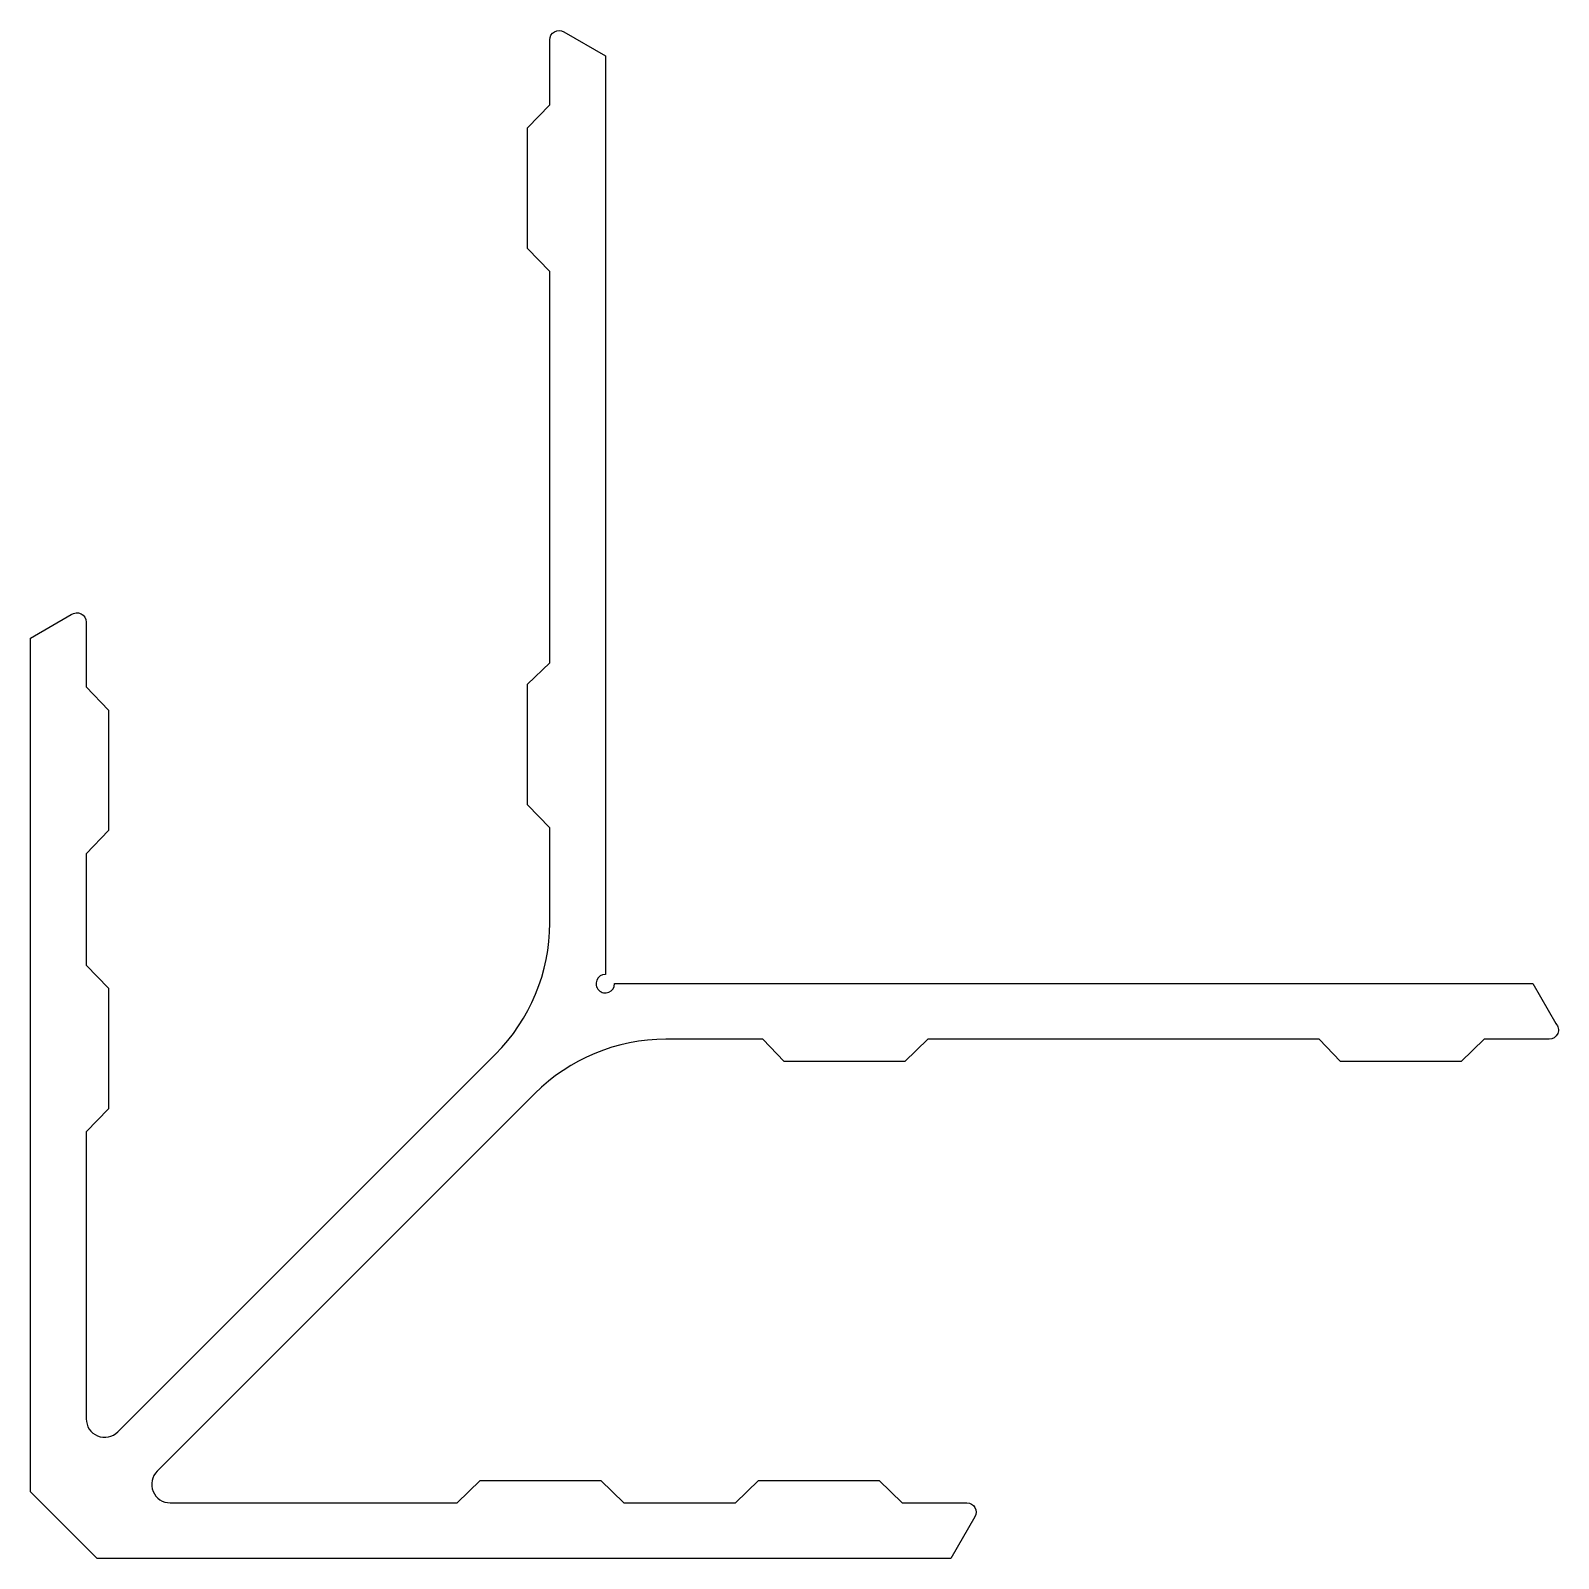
# Model space of a CAD drawing. Extents: x 113 to 195.4, y 154.9 to 237.3.
import ezdxf

# ---------------------------------------------------------------- set-up
doc = ezdxf.new("R2010")
doc.units = 0
doc.header["$LTSCALE"] = 15
doc.layers.add('ANA', color=220, linetype='CONTINUOUS')

msp = doc.modelspace()

# ---------------------------------------------------------------- linework, layer by layer
at = {"layer": 'ANA', "color": 0}
msp.add_lwpolyline([(112.962, 204.563), (115.16, 205.832, -0.619045), (115.962, 205.433), (115.962, 201.933), (117.162, 200.683), (117.162, 194.183), (115.962, 192.933), (115.962, 186.933), (117.162, 185.683), (117.162, 179.183), (115.962, 177.933), (115.962, 162.469, 0.668179), (117.669, 161.761), (138.033, 182.125, 0.198912), (140.962, 189.196), (140.962, 194.333), (139.762, 195.583), (139.762, 202.083), (140.962, 203.242), (140.962, 224.333), (139.762, 225.583), (139.762, 228.833), (139.762, 232.083), (140.962, 233.333), (140.962, 235.467), (140.962, 236.833, -0.580364), (141.715, 237.264), (143.962, 235.967), (143.962, 186.433), (143.962, 186.433, 2.414659), (144.462, 185.933), (193.977, 185.933), (195.217, 183.785, -0.666478), (194.862, 182.933), (191.354, 182.933), (190.112, 181.733), (183.612, 181.733), (182.453, 182.933), (161.354, 182.933), (160.112, 181.733), (153.612, 181.733), (152.453, 182.933), (147.225, 182.933, 0.198912), (140.154, 180.004), (119.79, 159.64, 0.668179), (120.497, 157.933), (135.962, 157.933), (137.212, 159.133), (143.712, 159.133), (144.962, 157.933), (150.976, 157.933), (152.219, 159.133), (158.719, 159.133), (159.962, 157.933), (163.462, 157.933, -0.577435), (163.894, 157.183), (162.596, 154.933), (116.547, 154.933), (112.962, 158.519)], format="xyb", close=True, dxfattribs=at)

doc.saveas('drawing.dxf')
